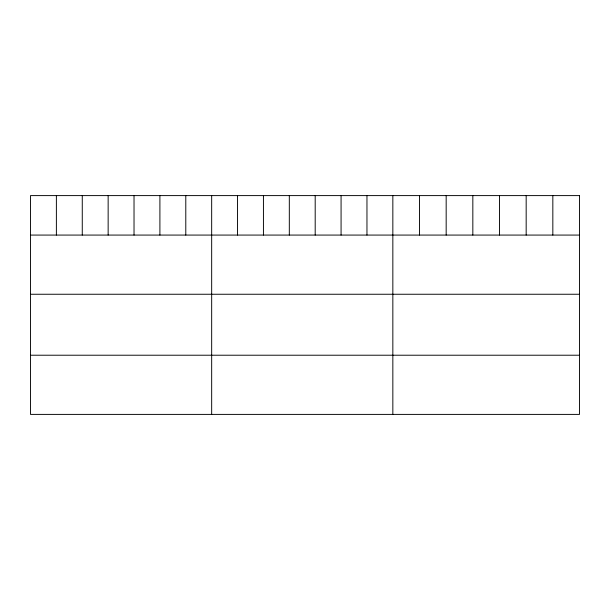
<?xml version="1.0" encoding="UTF-8"?>
<svg xmlns="http://www.w3.org/2000/svg" width="610" height="610" viewBox="0 0 610 610"><rect width="100%" height="100%" fill="white"/><g stroke="black" fill="none" stroke-linecap="round" stroke-linejoin="round"><path stroke-width="0.91" d="M30.5 235.071L579.5 235.071M30.5 294.249L579.5 294.249M30.5 355.218L579.5 355.218M552.835 195.604L552.835 235.071M526.171 195.604L526.171 235.071M499.506 195.604L499.506 235.071M472.834 195.604L472.834 235.071M446.169 195.604L446.169 235.071M419.505 195.604L419.505 235.071M392.84 195.604L392.84 414.396M366.961 195.604L366.961 235.071M341.074 195.604L341.074 235.071M315.195 195.604L315.195 235.071M289.315 195.604L289.315 235.071M263.436 195.604L263.436 235.071M237.549 195.604L237.549 235.071M211.67 195.604L211.67 414.396M185.791 195.604L185.791 235.071M159.904 195.604L159.904 235.071M134.025 195.604L134.025 235.071M108.145 195.604L108.145 235.071M82.266 195.604L82.266 235.071M56.379 195.604L56.379 235.071M579.5 195.604L30.5 195.604L30.5 414.396L579.5 414.396L579.5 195.604"/></g></svg>
